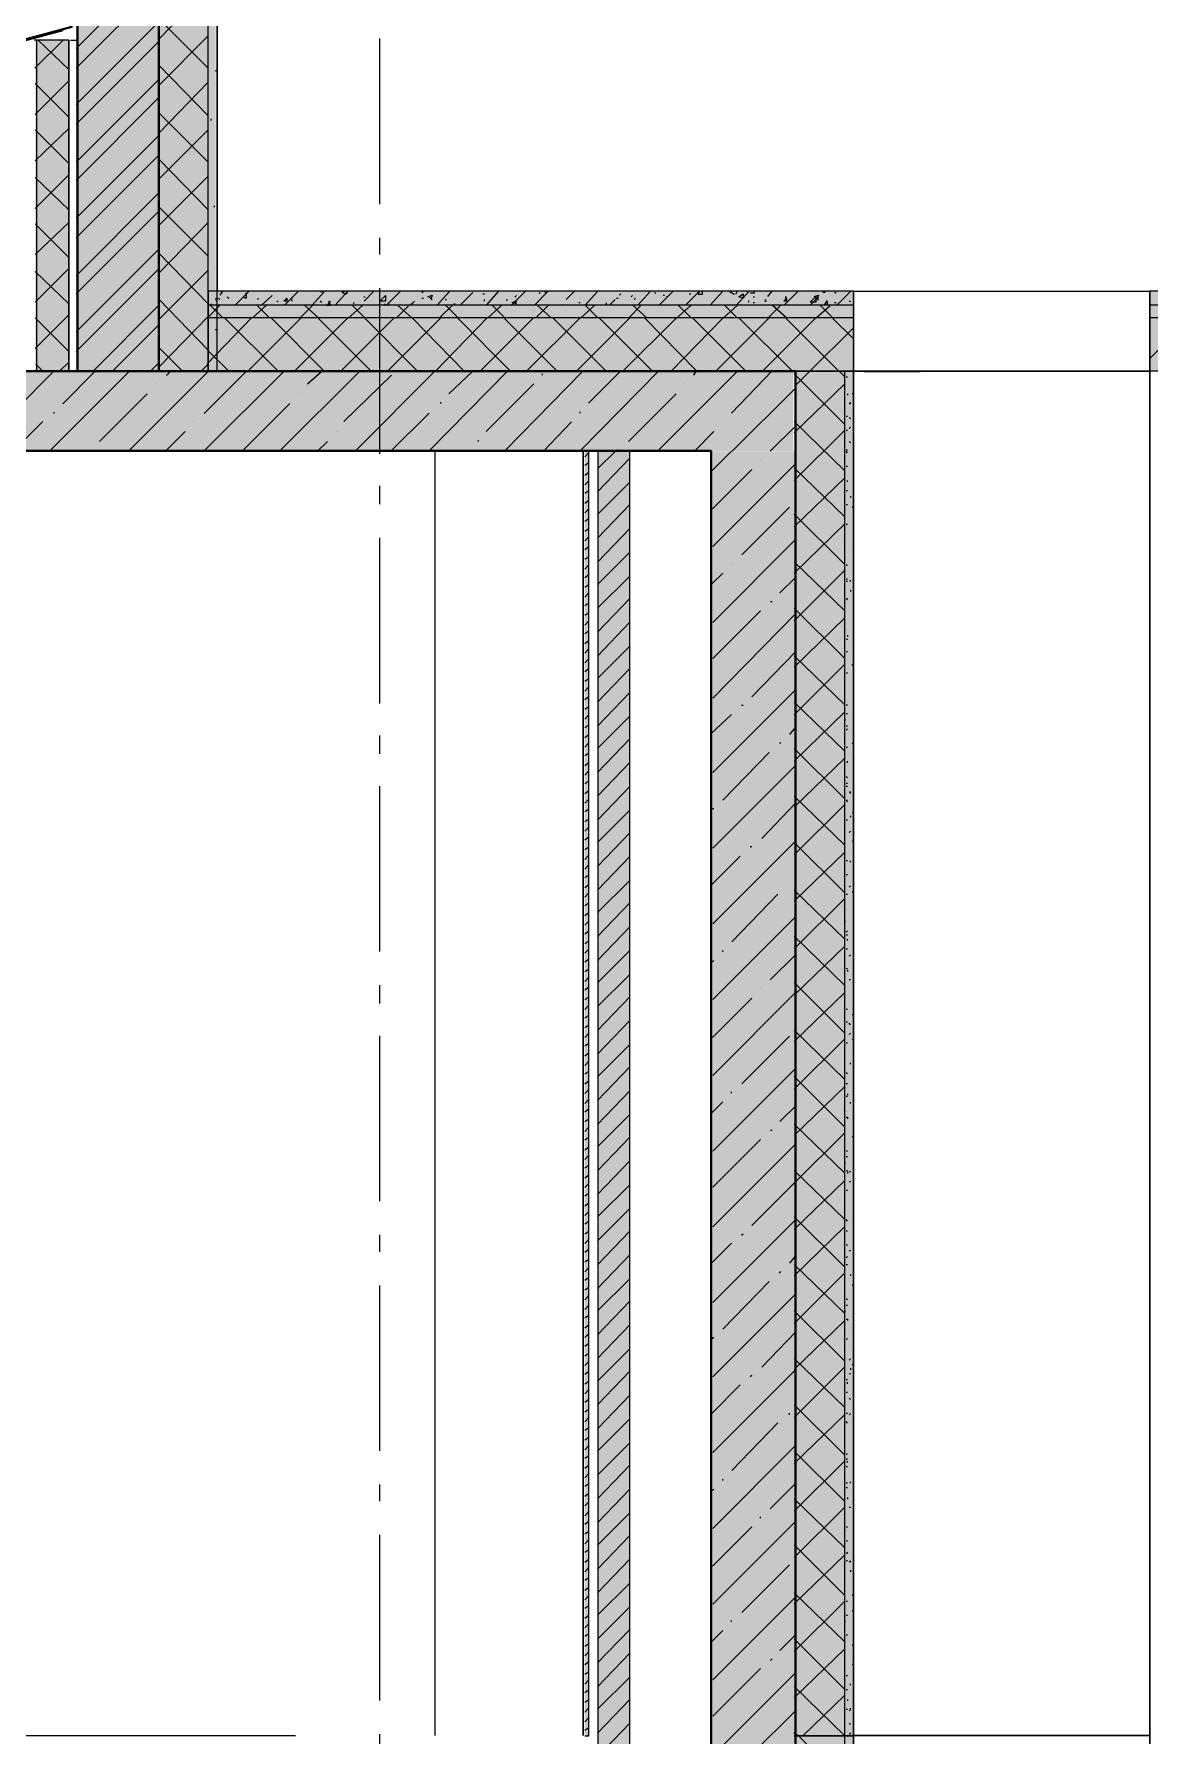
# Model space of a CAD drawing. Header units: millimetres. Extents: x -135211 to 49383, y -8033 to 228499.
# Drawn here: x -47643 to -44274, y 57055 to 62192 of the extents above; entities that cross this region are included whole.
import ezdxf

# ---------------------------------------------------------------- set-up
doc = ezdxf.new("R2010")
doc.units = ezdxf.units.MM
doc.layers.add('PDF _Геометрия', color=7, linetype='Continuous', true_color=0x1d1d1d)
doc.layers.add('PDF _Сплошная заливка', color=7, linetype='Continuous', true_color=0xffffff)

msp = doc.modelspace()

# ---------------------------------------------------------------- hatches: boundary and pattern name
at = {"layer": 'PDF _Сплошная заливка', "transparency": 33554559}
h = msp.add_hatch(color=256, dxfattribs=at)
h.paths.add_polyline_path([(-47119.7, 64591.3), (-47119.7, 64739.1), (-47264.7, 64739.1), (-47264.7, 64591.3)])
h.paths.add_polyline_path([(-47119.7, 63058.9), (-47264.7, 63058.9), (-47264.7, 61175.2), (-47119.7, 61175.2)])
h = msp.add_hatch(color=256, dxfattribs=at)
h.paths.add_polyline_path([(-47094.3, 64591.3), (-47094.3, 64738.9), (-47115.8, 64738.9), (-47115.8, 64591.3)])
h.paths.add_polyline_path([(-47094.3, 63058.9), (-47115.8, 63058.9), (-47115.8, 61175.2), (-47094.3, 61175.2)])
h = msp.add_hatch(color=256, dxfattribs=at)
h.paths.add_polyline_path([(-47598, 62199.6), (-47589.6, 62195.4), (-47589.6, 62199.6)])
h.paths.add_polyline_path([(-47648.8, 62186.9), (-47636.1, 62182.7), (-47636.1, 62186.9)])
h.paths.add_polyline_path([(-47682.7, 62178.5), (-47670, 62174.2), (-47670, 62178.5)])
h.paths.add_polyline_path([(-47615, 62195.4), (-47606.5, 62191.2), (-47606.5, 62195.4)])
h.paths.add_polyline_path([(-47699.6, 62174.2), (-47682.7, 62170), (-47682.7, 62174.2)])
h.paths.add_polyline_path([(-47581.1, 62203.9), (-47576.9, 62199.6), (-47576.9, 62203.9)])
h.paths.add_polyline_path([(-47665.8, 62182.7), (-47653.1, 62178.5), (-47653.1, 62182.7)])
h.paths.add_polyline_path([(-47559.9, 62203.9), (-47559.9, 62207.4), (-47563.4, 62207.4)])
h.paths.add_polyline_path([(-47631.9, 62191.2), (-47623.4, 62186.9), (-47623.4, 62191.2)])
h.paths.add_polyline_path([(-47699.6, 62170), (-47712.1, 62170), (-47712.1, 62168.9), (-47699.6, 62165.8)])
h = msp.add_hatch(color=256, dxfattribs=at)
h.paths.add_polyline_path([(-45172.5, 61374.2), (-45172.5, 61416.5), (-47119.3, 61416.5), (-47119.3, 61374.2)])
h.paths.add_polyline_path([(-42730, 61374.2), (-42730, 61416.5), (-44275.1, 61416.5), (-44275.1, 61374.2)])
h = msp.add_hatch(color=256, dxfattribs=at)
h.paths.add_polyline_path([(-45172.5, 61336.1), (-45172.5, 61374.1), (-47119.3, 61374.1), (-47119.3, 61336.1)])
h.paths.add_polyline_path([(-42730, 61336.1), (-42730, 61374.1), (-44275.1, 61374.1), (-44275.1, 61336.1)])
h = msp.add_hatch(color=256, dxfattribs=at)
h.paths.add_polyline_path([(-45172.5, 61175.2), (-45172.5, 61336), (-47119.3, 61336), (-47119.3, 61175.2)])
h.paths.add_polyline_path([(-42730, 61175.2), (-42730, 61336), (-44275.1, 61336), (-44275.1, 61175.2)])
h = msp.add_hatch(color=256, dxfattribs=at)
h.paths.add_polyline_path([(-89594.3, 60933.9), (-89594.3, 61174.9), (-103546, 61174.9), (-103546, 60933.9)])
h.paths.add_polyline_path([(146.8, 60933.9), (146.8, 61174.9), (-22999.7, 61174.9), (-22999.7, 60933.9)])
h.paths.add_polyline_path([(-23351, 60933.9), (-23351, 61174.9), (-26352.2, 61174.9), (-26352.2, 60933.9)])
h.paths.add_polyline_path([(-26398.8, 60933.9), (-26398.8, 61174.9), (-44097.3, 61174.9), (-44097.3, 60933.9)])
h.paths.add_polyline_path([(-45350.3, 60933.9), (-45350.3, 61174.9), (-51128.4, 61174.9), (-51128.4, 60933.9)])
h.paths.add_polyline_path([(-77398.8, 60933.9), (-77398.8, 61174.9), (-79396.8, 61174.9), (-79396.8, 60933.9)])
h.paths.add_polyline_path([(-82897.6, 60933.9), (-82897.6, 61174.9), (-86097.8, 61174.9), (-86097.8, 60933.9)])

# ---------------------------------------------------------------- linework, layer by layer
at = {"layer": 'PDF _Геометрия', "color": 7, "lineweight": 9}
for points in [[(-47090.4, 64612), (-47090.4, 61415.9)], [(-47265.2, 61174.7), (-47116.8, 61174.7), (-47116.8, 63058.5), (-47265.2, 63058.5)], [(-47115.8, 61174.6), (-47090.4, 61174.6), (-47090.4, 63058.4), (-47115.8, 63058.4)], [(-47715.2, 62165.6), (-47529.1, 62216.4), (-47529.1, 62212.2), (-47715.2, 62161.3)], [(-47564.2, 62203.2), (-47712.4, 62165.1)], [(-47712.1, 62160.8), (-47555.5, 62203.1)], [(-47642.8, 61174.2), (-47634.4, 61174.2), (-47634.4, 62173.3), (-47642.8, 62173.3)], [(-47639.4, 61175.1), (-47537.9, 61175.1), (-47537.9, 62174.1), (-47639.4, 62174.1)], [(-47537.9, 62174.1), (-47537.9, 62174.1)], [(-47537.9, 62174.1), (-47537.9, 61175.1)], [(-47532.6, 61174.2), (-47511.6, 61174.2), (-47511.6, 62173.2), (-47532.6, 62173.2)], [(-46599.1, 61679), (-46599.1, 62178.5)], [(-46599.1, 61526.6), (-46599.1, 61577.4)], [(-47116.8, 61416), (-47116.8, 61373.6), (-47116.8, 61335.6), (-47116.8, 61174.7)], [(-45168.9, 61415.9), (-45168.9, 61174.6), (-45168.9, 61335.5), (-45168.9, 61373.6), (-45168.9, 61415.9), (-47116, 61415.9)], [(-46599.1, 60925.5), (-46599.1, 61425)], [(-44274, 61175), (-44274, 61416.3), (-44274, 61374), (-44274, 61335.9), (-44274, 61175), (-45171.5, 61175)], [(-45171.5, 61416.3), (-44274, 61416.3)], [(-44275.1, 61175.2), (-42729.7, 61175.2), (-42729.7, 61336), (-42729.7, 61374.1), (-42729.7, 61416.5), (-44275.1, 61416.5)], [(-45168.9, 61373.6), (-47116, 61373.6)], [(-42729.7, 61374.1), (-44275.1, 61374.1)], [(-45168.9, 61335.5), (-47116, 61335.5)], [(-42729.7, 61336), (-44275.1, 61336)], [(-47537.9, 61175.1), (-47537.9, 61175.1)], [(-47116, 61174.6), (-45168.9, 61174.6), (-45168.9, 57055.7), (-45194.3, 57055.7), (-45168.9, 57055.7), (-45168.9, 52856.3), (-45168.9, 48652.7), (-45168.9, 45156), (-45194.3, 45156)], [(-45347.5, 45156.4), (-45195.3, 45156.4), (-45195.3, 48653), (-45195.3, 52856.5), (-45347.5, 52856.5), (-45195.3, 52856.5), (-45195.3, 57055.9), (-45347.5, 57055.9), (-45195.3, 57055.9), (-45195.3, 61174.8), (-45347.5, 61174.8)], [(-45344.4, 61174.2), (-45344.4, 57055.2), (-45344.4, 52855.7), (-45344.4, 48652), (-45344.4, 48283.7)], [(-45168.9, 45156), (-45168.9, 48652.7), (-45194.3, 48652.7), (-45168.9, 48652.7), (-45168.9, 52856.3), (-45194.3, 52856.3), (-45168.9, 52856.3), (-45168.9, 57055.7), (-45168.9, 61174.6), (-45194.3, 61174.6)], [(-45172.3, 61175.2), (-45142.6, 61175.2)], [(-45136.6, 61174.1), (-44967.1, 61174.1)], [(-45941, 60932.9), (-45941, 56974.7), (-50242.3, 56974.7)], [(-46853.5, 60934), (-50214.5, 60934)], [(-45984.9, 60933.9), (-46433.9, 60933.9)], [(-46432.4, 60933.7), (-46432.4, 57056.1)], [(-45980.2, 57055.3), (-45967.4, 57055.3), (-45967.4, 60933), (-45980.2, 60933)], [(-45971.6, 57056.3), (-45967.4, 57056.3), (-45967.4, 60933.7), (-45971.6, 60933.7)], [(-45942.1, 56974.9), (-45844.5, 56974.9), (-45844.5, 60933), (-45942.1, 60933)], [(-45848.8, 56975.8), (-45598.9, 56975.8), (-45598.9, 60933.7), (-45848.8, 60933.7)], [(-46599.1, 60773.1), (-46599.1, 60828.1)], [(-46599.1, 60172), (-46599.1, 60671.5)], [(-46599.1, 60019.6), (-46599.1, 60074.6)], [(-46599.1, 59422.7), (-46599.1, 59922.2)], [(-46599.1, 59266.1), (-46599.1, 59321.1)], [(-46599.1, 58669.2), (-46599.1, 59168.7)], [(-46599.1, 58516.8), (-46599.1, 58567.6)], [(-46599.1, 57915.7), (-46599.1, 58415.3)], [(-46599.1, 57763.4), (-46599.1, 57814.2)], [(-46599.1, 57162.3), (-46599.1, 57661.8)], [(-49639.1, 57056.6), (-46853.5, 57056.6)], [(-46599.1, 57009.9), (-46599.1, 57060.7)]]:
    msp.add_lwpolyline(points, dxfattribs=at)
at = {"layer": 'PDF _Геометрия', "color": 7, "lineweight": 40}
for points in [[(-47515.8, 61174.9), (-47265.9, 61174.9), (-47265.9, 63058.7), (-47515.8, 63058.7)], [(-47511.6, 62202.9), (-47511.6, 63058), (-47511.6, 62202.9), (-47511.6, 61174.2)], [(-47265.9, 63058.7), (-47265.9, 61174.9)], [(-45594, 45155.2), (-45344.4, 45155.2), (-45344.4, 48283.7), (-45344.4, 48524.9), (-45344.4, 52533.9), (-45344.4, 52775.3), (-45344.4, 56733.4), (-45344.4, 56974.7), (-45344.4, 60932.9), (-45344.4, 61174.2), (-50644.8, 61174.2)], [(-50649, 60933.7), (-45598.9, 60933.7), (-45598.9, 56975.8), (-50649, 56975.8)]]:
    msp.add_lwpolyline(points, dxfattribs=at)
at = {"layer": 'PDF _Геометрия', "lineweight": 9}
for points in [[(-47515.8, 62148.5), (-47265.9, 62398.3)], [(-47515.8, 62089.3), (-47265.9, 62339)], [(-47265.2, 62178), (-47116.8, 62330.4)], [(-47515.8, 61979.2), (-47265.9, 62228.9)], [(-47116.8, 62089.1), (-47265.2, 62237.3)], [(-47640.1, 62089.5), (-47555.5, 62174.2)], [(-47537.9, 62085.2), (-47630.9, 62174.1)], [(-47629.9, 62186.6), (-47625.7, 62186.6)], [(-47515.8, 61919.9), (-47265.9, 62169.7)], [(-47265.2, 62038.3), (-47116.8, 62186.4)], [(-47116.8, 61945.2), (-47265.2, 62097.5)], [(-47639.4, 61949.7), (-47537.9, 62051.3)], [(-47537.9, 61941.3), (-47639.4, 62042.9)], [(-47515.8, 61805.6), (-47265.9, 62055.4)], [(-47265.2, 61894.4), (-47116.8, 62046.7)], [(-47515.8, 61750.6), (-47265.9, 62000.4)], [(-47116.8, 61805.5), (-47265.2, 61953.6)], [(-47639.4, 61810), (-47537.9, 61907.4)], [(-47537.9, 61801.6), (-47639.4, 61903.2)], [(-47265.2, 61754.7), (-47116.8, 61902.8)], [(-47515.8, 61636.3), (-47265.9, 61886.1)], [(-47515.8, 61577), (-47265.9, 61826.8)], [(-47116.8, 61661.6), (-47265.2, 61813.9)], [(-47639.4, 61666.1), (-47537.9, 61767.7)], [(-47537.9, 61661.9), (-47639.4, 61759.3)], [(-47265.2, 61615), (-47116.8, 61763.1)], [(-47515.8, 61462.7), (-47265.9, 61712.5)], [(-47515.8, 61407.7), (-47265.9, 61657.4)], [(-47116.8, 61521.8), (-47265.2, 61670)], [(-47639.4, 61526.4), (-47537.9, 61623.8)], [(-47537.9, 61518), (-47639.4, 61619.6)], [(-47265.2, 61471), (-47116.8, 61623.4)], [(-47515.8, 61293.4), (-47265.9, 61543.2)], [(-47116.8, 61377.9), (-47265.2, 61530.3)], [(-47639.4, 61382.5), (-47537.9, 61484.1)], [(-47537.9, 61378.3), (-47639.4, 61475.6)], [(-47515.8, 61234.2), (-47265.9, 61483.9)], [(-47265.2, 61331.3), (-47116.8, 61479.5)], [(-47116.8, 61238.2), (-47265.2, 61390.6)], [(-47094.7, 61393.9), (-47090.4, 61393.9)], [(-47094.7, 61390.4), (-47090.4, 61390.4)], [(-47085.9, 61395.3), (-47081.7, 61391.1)], [(-47081.3, 61403.8), (-47072.9, 61416.5)], [(-47059.6, 61398.7), (-47055.3, 61394.5)], [(-47036.2, 61373.6), (-46993.9, 61416)], [(-47002.7, 61406.9), (-47002.7, 61411.1)], [(-46976.4, 61411.7), (-46976.4, 61411.7)], [(-46967.6, 61395.4), (-46967.6, 61391.2)], [(-46957.6, 61373.2), (-46923.7, 61402.9)], [(-46887.2, 61374.2), (-46844.8, 61416.5)], [(-46866.6, 61394.8), (-46862.3, 61394.8)], [(-46866.6, 61389.8), (-46862.3, 61385.5)], [(-46804, 61373), (-46765.8, 61415.3)], [(-46800.9, 61403.6), (-46800.9, 61403.6)], [(-46733.8, 61374), (-46695.6, 61416.3)], [(-46704.4, 61408), (-46712.9, 61412.2), (-46704.4, 61416.4)], [(-46699.9, 61407.2), (-46695.6, 61415.7)], [(-46647.2, 61399.1), (-46643, 61399.1)], [(-46646.4, 61386.2), (-46616.6, 61415.9)], [(-46580.2, 61373.1), (-46537.7, 61415.5)], [(-46555.2, 61412), (-46555.2, 61412)], [(-46485, 61399.6), (-46485, 61399.6)], [(-46471.7, 61412.2), (-46467.5, 61416.5)], [(-46471.7, 61395.3), (-46467.5, 61395.3)], [(-46453.9, 61399.4), (-46441.2, 61403.6), (-46445.4, 61390.9)], [(-46449.7, 61398.7), (-46441.2, 61390.2)], [(-46426.9, 61372.9), (-46388.5, 61415.3)], [(-46401.6, 61390.6), (-46397.3, 61390.6)], [(-46362.2, 61411.6), (-46362.2, 61411.6)], [(-46356.2, 61374), (-46318.3, 61412)], [(-46287.5, 61407.6), (-46283.2, 61407.6)], [(-46283.2, 61386.4), (-46283.2, 61390.6)], [(-46277.2, 61373.5), (-46239.4, 61415.8)], [(-46239.4, 61411.6), (-46239.4, 61411.6)], [(-46217.3, 61390.3), (-46213, 61390.3)], [(-46202.6, 61373), (-46160.4, 61415.4)], [(-46191, 61398.5), (-46186.7, 61402.8)], [(-46132.4, 61374), (-46090.2, 61416.3)], [(-46116.5, 61412.3), (-46116.5, 61408)], [(-46099, 61411.4), (-46099, 61415.7)], [(-46036.4, 61390.5), (-46011.2, 61415.9)], [(-45941, 61335.7), (-45979.1, 61373.9), (-45941, 61416.2)], [(-45905.5, 61374.3), (-45888.4, 61391.2)], [(-45883.9, 61394.7), (-45879.6, 61394.7)], [(-45875.1, 61403.8), (-45870.9, 61408)], [(-45844.5, 61415.6), (-45844.5, 61415.6)], [(-45840, 61398.7), (-45835.8, 61402.9)], [(-45831.3, 61390.9), (-45827, 61395)], [(-45821.2, 61372.9), (-45783.1, 61415.2)], [(-45769.9, 61410.9), (-45765.6, 61410.9)], [(-45756.8, 61412.3), (-45756.8, 61412.3)], [(-45755.3, 61374), (-45712.9, 61416.3)], [(-45743.5, 61403.7), (-45739.2, 61403.7)], [(-45734.8, 61398.8), (-45730.5, 61398.8)], [(-45676.4, 61373.5), (-45634, 61415.8), (-45638.2, 61407.3)], [(-45664.6, 61408.2), (-45660.3, 61408.2)], [(-45638.1, 61407.3), (-45625.2, 61407.3), (-45625.2, 61415.8)], [(-45601.9, 61373.8), (-45563.8, 61416.1)], [(-45563.8, 61403.4), (-45563.8, 61403.4)], [(-45541.7, 61412.4), (-45537.4, 61416.6)], [(-45537.3, 61411.7), (-45528.7, 61407.4)], [(-45524.2, 61406.7), (-45519.9, 61415.2)], [(-45523, 61373.3), (-45484.8, 61415.6)], [(-45484.8, 61412.1), (-45484.8, 61416.3)], [(-45480.2, 61411.3), (-45467.2, 61411.3), (-45467.2, 61415.5)], [(-45471.6, 61399.3), (-45467.2, 61399.3)], [(-45436.5, 61390), (-45432.1, 61390)], [(-45427.5, 61399.7), (-45414.6, 61416.6)], [(-45378.2, 61373.8), (-45335.6, 61416.2)], [(-45375, 61399.5), (-45370.7, 61399.5)], [(-45309.3, 61415.3), (-45309.3, 61415.3)], [(-45299.6, 61373.5), (-45274.2, 61398.9)], [(-45287.2, 61399.6), (-45274.2, 61403.8), (-45278.5, 61391.1)], [(-45283, 61407.4), (-45283, 61407.4)], [(-45282.8, 61398.9), (-45274.2, 61390.4), (-45278.5, 61390.4)], [(-45261, 61411.5), (-45256.7, 61415.7), (-45256.7, 61411.5)], [(-45225.9, 61412), (-45221.6, 61412)], [(-45219.8, 61372.9), (-45177.7, 61415.3)], [(-47639.4, 61242.8), (-47537.9, 61344.4)], [(-47464.7, 61174.9), (-47265.9, 61373.8)], [(-47265.2, 61187.4), (-47116.8, 61339.8)], [(-47115.5, 61339.6), (-47081.7, 61373.5)], [(-47072.9, 61336), (-47110.9, 61374.1)], [(-47108, 61373.6), (-47108, 61377.9)], [(-46983.6, 61336), (-46941.3, 61374)], [(-46932.5, 61335.9), (-46970.6, 61374)], [(-46910.4, 61385.9), (-46906.2, 61385.9)], [(-46839.1, 61335.8), (-46800.9, 61373.9)], [(-46827.2, 61374.1), (-46827.2, 61374.1)], [(-46783.4, 61335), (-46825.8, 61373.1)], [(-46778.8, 61386.5), (-46774.6, 61382.3)], [(-46761, 61373.6), (-46748.3, 61373.6), (-46752.5, 61386.3)], [(-46756.7, 61372.9), (-46748.3, 61385.6)], [(-46739.5, 61387), (-46739.5, 61387)], [(-46694.2, 61334.9), (-46651.7, 61373.1)], [(-46643, 61334.9), (-46681.2, 61373)], [(-46678.1, 61381.7), (-46678.1, 61377.4)], [(-46625.4, 61373.6), (-46625.4, 61373.6)], [(-46625.4, 61373.6), (-46625.4, 61373.6)], [(-46585.8, 61377.6), (-46581.5, 61373.3)], [(-46572.8, 61378.3), (-46572.8, 61374)], [(-46549.7, 61334.8), (-46511.4, 61372.9)], [(-46502.6, 61335.5), (-46545.1, 61373.6)], [(-46506.8, 61377.1), (-46502.6, 61377.1)], [(-46506.6, 61373.6), (-46493.8, 61386.2)], [(-46467.5, 61382.6), (-46467.5, 61382.6)], [(-46418.1, 61336.2), (-46379.7, 61374.3)], [(-46362.2, 61335.4), (-46400.6, 61373.5)], [(-46375.2, 61377.8), (-46371, 61377.8)], [(-46318.3, 61373.2), (-46318.3, 61373.2)], [(-46272.7, 61335.3), (-46230.6, 61373.4)], [(-46221.8, 61335.3), (-46259.7, 61373.4)], [(-46199.5, 61382.4), (-46186.7, 61386.6), (-46191, 61378.1)], [(-46195.3, 61381.6), (-46186.7, 61377.4)], [(-46128.1, 61335.2), (-46090.2, 61373.3)], [(-46081.4, 61335.9), (-46123.7, 61374)], [(-46046.3, 61377.3), (-46046.3, 61377.3)], [(-45998, 61381.9), (-45993.7, 61381.9)], [(-45992.1, 61335.8), (-45949.8, 61373.9)], [(-45914.7, 61377.2), (-45914.7, 61381.4)], [(-45847.5, 61335.7), (-45809.4, 61373.8)], [(-45835.8, 61381.7), (-45835.8, 61381.7)], [(-45791.9, 61334.9), (-45834.3, 61373)], [(-45702.7, 61334.8), (-45660.3, 61372.9)], [(-45660.3, 61336.2), (-45698.4, 61374.3)], [(-45562.4, 61334.7), (-45519.9, 61372.8)], [(-45519.9, 61336.1), (-45558.1, 61374.2)], [(-45484.8, 61382.5), (-45484.8, 61386.7)], [(-45471.6, 61382.4), (-45467.2, 61382.4)], [(-45436.5, 61385.7), (-45432.1, 61385.7)], [(-45426.5, 61336.1), (-45388.3, 61374.2)], [(-45370.7, 61335.2), (-45413.3, 61373.3)], [(-45281.2, 61335.2), (-45239.1, 61373.3)], [(-45230.3, 61335.1), (-45268.7, 61373.2)], [(-45225.9, 61382.3), (-45221.6, 61382.3)], [(-45182, 61385.6), (-45177.7, 61385.6)], [(-47537.9, 61234.3), (-47639.4, 61335.9)], [(-47405.6, 61174.9), (-47265.9, 61314.6)], [(-47120.6, 61196.5), (-46985.2, 61336.2)], [(-46906.2, 61174.2), (-47067.1, 61335)], [(-46997.1, 61174.5), (-46836, 61335.3)], [(-46765.8, 61174), (-46926.5, 61334.9)], [(-46856.4, 61174.4), (-46695.6, 61335.2)], [(-46625.4, 61174.7), (-46786.4, 61335.5)], [(-46716.3, 61174.9), (-46555.2, 61335.8)], [(-46485, 61174.5), (-46645.7, 61335.4)], [(-46575.6, 61174.8), (-46414.8, 61335.7)], [(-46344.6, 61174.4), (-46501.3, 61335.3)], [(-46431.3, 61174.7), (-46274.5, 61335.6)], [(-46204.3, 61175), (-46364.9, 61335.9)], [(-46294.9, 61175.3), (-46134.1, 61336.2)], [(-46063.9, 61174.9), (-46224.8, 61335.8)], [(-46154.7, 61175.2), (-45993.7, 61336.1)], [(-45914.7, 61174), (-46075.4, 61334.9)], [(-46005.3, 61174.3), (-45844.5, 61335.2)], [(-45774.3, 61173.9), (-45935.3, 61334.8)], [(-45865.2, 61174.2), (-45704.1, 61335.1)], [(-45651.3, 61162.6), (-45642.7, 61175.3), (-45799.6, 61336.1)], [(-45720.2, 61174.1), (-45563.8, 61334.9)], [(-45493.6, 61174.4), (-45654.5, 61335.3)], [(-45584.4, 61174.7), (-45423.4, 61335.5)], [(-45353.2, 61174.3), (-45513.8, 61335.1)], [(-45443.7, 61174.6), (-45283, 61335.5)], [(-45212.8, 61174.9), (-45373.7, 61335.8)], [(-45300.2, 61174.6), (-45168.9, 61305.8)], [(-45168.9, 61272), (-45232.7, 61335.5)], [(-44274.1, 61213.1), (-44151.1, 61335.9)], [(-47195.7, 61175.2), (-47267.5, 61247.2)], [(-47055.3, 61175.1), (-47118.8, 61238.5)], [(-47616.9, 61174.8), (-47637.9, 61196)], [(-47567.3, 61175.1), (-47537.9, 61200.5)], [(-47291.2, 61174.9), (-47265.9, 61200.3)], [(-47137.9, 61174.7), (-47116.8, 61195.9)], [(-47822.9, 60934.1), (-47581.8, 61175.3)], [(-47594.9, 60934.1), (-47353.7, 61175.4)], [(-47556.3, 61076.5), (-47459, 61173.9)], [(-47358.1, 60932.7), (-47116.8, 61174)], [(-47274.7, 61136.8), (-47274.7, 61136.8)], [(-47243.5, 61161.2), (-47230.8, 61173.9)], [(-47130.1, 60932.7), (-46888.6, 61174.1)], [(-47129.6, 61047), (-47002.7, 61174)], [(-46901.6, 60932.9), (-46660.5, 61174.1)], [(-46817, 61136), (-46774.6, 61174.1)], [(-46708.1, 61022.6), (-46564, 61162.3)], [(-46673.5, 60932.9), (-46432.4, 61174.2)], [(-46450, 60933.8), (-46213, 61175.1)], [(-46390.3, 61106.5), (-46318.3, 61174.3)], [(-46277.8, 60992.6), (-46134.1, 61136.5)], [(-46222, 60933.9), (-45984.9, 61175.2)], [(-46107.8, 61162.5), (-46107.8, 61166.7)], [(-45993.9, 60933.9), (-45756.8, 61175.3)], [(-45968.4, 61077.9), (-45870.9, 61175.2)], [(-45761.4, 60932.5), (-45519.9, 61173.8)], [(-45677.8, 61136.7), (-45677.8, 61136.7)], [(-45537.4, 61048.3), (-45414.6, 61175.3)], [(-45195.3, 61013.9), (-45347.5, 61166.3)], [(-45347.5, 60988.5), (-45195.3, 61136.6)], [(-45346.9, 61128.1), (-45300.5, 61174.7)], [(-45195.3, 61157.8), (-45212, 61174.8)], [(-47444.9, 60962.7), (-47301, 61106.6)], [(-46844.8, 61106.8), (-46844.8, 61106.8)], [(-46414.8, 61076.8), (-46414.8, 61081)], [(-45848, 60962.5), (-45704.1, 61106.5)], [(-45534.7, 60932.9), (-45344.4, 61123.4)], [(-47581.8, 61046.9), (-47581.8, 61051.1)], [(-47015.2, 60932.6), (-46871.1, 61076.6)], [(-46564.4, 60933.8), (-46449.9, 61048.1)], [(-45993.7, 61048.2), (-45993.7, 61052.4)], [(-47705.6, 60933.5), (-47616.9, 61022.4)], [(-47246.1, 60933.1), (-47187, 60992.4)], [(-47160.6, 61022.6), (-47160.6, 61022.6)], [(-46730.7, 60992.6), (-46730.7, 60992.6)], [(-46104.5, 60933.3), (-46020, 61022.2)], [(-45649.2, 60932.9), (-45590.1, 60992.2)], [(-45563.8, 61022.4), (-45563.8, 61022.4)], [(-45420.4, 60932.9), (-45344.4, 61009.1)], [(-45195.3, 60874.2), (-45347.5, 61022.4)], [(-45347.5, 60844.6), (-45195.3, 60997)], [(-47467.7, 60932.6), (-47467.7, 60936.9)], [(-46786.7, 60932.7), (-46757, 60962.3)], [(-46335.9, 60933.8), (-46335.9, 60933.8)], [(-46300.8, 60962.5), (-46300.8, 60966.7)], [(-45939.3, 60881.7), (-45888.4, 60932.5)], [(-45879.6, 60934), (-45879.6, 60938.2)], [(-45596.6, 60874.1), (-45537.4, 60933.4)], [(-45942.1, 60810.2), (-45844.5, 60911.9)], [(-45594.4, 60759.4), (-45476, 60877.9)], [(-45594, 60645.1), (-45344.4, 60894.8)], [(-45449.7, 60908.2), (-45449.7, 60908.2)], [(-45195.3, 60734.5), (-45347.5, 60882.7)], [(-45942.1, 60742.5), (-45844.5, 60839.9)], [(-45347.5, 60704.9), (-45195.3, 60853.1)], [(-45942.1, 60670.6), (-45844.5, 60772.2)], [(-45505.9, 60619.8), (-45362, 60763.7)], [(-45195.3, 60590.6), (-45347.5, 60743)], [(-45942.1, 60598.6), (-45844.5, 60700.2)], [(-45347.5, 60565.2), (-45195.3, 60713.4)], [(-45942.1, 60530.8), (-45844.5, 60628.2)], [(-45594, 60416.4), (-45344.4, 60666.2)], [(-45537.4, 60595.4), (-45537.4, 60595.4)], [(-45195.3, 60450.9), (-45347.5, 60599.1)], [(-45347.5, 60421.3), (-45195.3, 60573.6)], [(-45942.1, 60458.9), (-45844.5, 60556.2)], [(-45597.6, 60531.4), (-45563.8, 60565.2)], [(-45390.8, 60505.3), (-45344.4, 60551.9)], [(-45942.1, 60386.9), (-45844.5, 60488.5)], [(-45418.9, 60479.6), (-45414.6, 60479.6)], [(-45942.1, 60314.9), (-45844.5, 60416.6)], [(-45594, 60187.8), (-45344.4, 60441.8)], [(-45593.4, 60307.1), (-45449.7, 60451)], [(-45195.3, 60307), (-45347.5, 60459.4)], [(-45347.5, 60281.6), (-45195.3, 60429.7)], [(-45942.1, 60247.2), (-45844.5, 60344.6)], [(-45475.4, 60192.1), (-45344.4, 60327.6)], [(-45195.3, 60167.3), (-45347.5, 60315.4)], [(-45942.1, 60175.3), (-45844.5, 60276.8)], [(-45347.5, 60137.6), (-45195.3, 60290.1)], [(-45594, 59963.5), (-45344.4, 60213.2)], [(-45942.1, 60103.3), (-45844.5, 60204.9)], [(-45506.6, 60166.9), (-45502.3, 60166.9)], [(-45195.3, 60027.6), (-45347.5, 60175.7)], [(-45942.1, 60035.5), (-45844.5, 60132.9)], [(-45600.9, 60079), (-45537.4, 60138.3)], [(-45347.5, 59997.9), (-45195.3, 60146.1)], [(-45942.1, 59963.6), (-45844.5, 60065.2)], [(-45392.6, 60052.7), (-45388.3, 60052.7)], [(-45361.1, 60077.8), (-45344.4, 60099)], [(-45562.9, 59879.4), (-45423.4, 60023.3)], [(-45195.3, 59883.6), (-45347.5, 60036.1)], [(-45347.5, 59858.3), (-45195.3, 60006.4)], [(-45942.1, 59891.6), (-45844.5, 59993.2)], [(-45594, 59734.9), (-45344.4, 59984.7)], [(-45942.1, 59819.7), (-45844.5, 59921.3)], [(-45942.1, 59751.9), (-45844.5, 59849.3)], [(-45594.4, 59854.2), (-45590.1, 59854.2)], [(-45445.7, 59764.5), (-45344.4, 59870.3)], [(-45195.3, 59743.9), (-45347.5, 59892.1)], [(-45347.5, 59714.3), (-45195.3, 59866.7)], [(-45942.1, 59680), (-45844.5, 59781.6)], [(-45594, 59506.3), (-45344.4, 59756.1)], [(-45195.3, 59600.1), (-45347.5, 59752.4)], [(-45942.1, 59608), (-45844.5, 59709.6)], [(-45599.9, 59621.7), (-45511.1, 59710.6)], [(-45480.3, 59740), (-45476, 59740)], [(-45347.5, 59574.6), (-45195.3, 59722.8)], [(-45942.1, 59540.3), (-45844.5, 59637.6)], [(-45536.6, 59452.4), (-45397.1, 59596.3)], [(-45362, 59624.9), (-45362, 59624.9)], [(-45195.3, 59460.3), (-45347.5, 59608.5)], [(-45942.1, 59468.3), (-45844.5, 59569.9)], [(-45347.5, 59430.7), (-45195.3, 59583.1)], [(-45942.1, 59396.3), (-45844.5, 59497.9)], [(-45594, 59277.7), (-45344.4, 59527.5)], [(-45195.3, 59320.6), (-45347.5, 59468.8)], [(-45347.5, 59291), (-45195.3, 59439.1)], [(-45942.1, 59328.6), (-45844.5, 59425.9)], [(-45594.4, 59392), (-45590.1, 59396.2)], [(-45563.8, 59422.3), (-45563.8, 59426.5)], [(-45420.4, 59337), (-45344.4, 59413.1)], [(-45942.1, 59256.6), (-45844.5, 59354)], [(-45942.1, 59184.6), (-45844.5, 59286.3)], [(-45594.4, 59163.5), (-45476, 59282)], [(-45594, 59049.1), (-45344.4, 59298.9)], [(-45449.7, 59312.3), (-45449.7, 59312.3)], [(-45195.3, 59176.7), (-45347.5, 59329.1)], [(-45347.5, 59151.3), (-45195.3, 59299.5)], [(-45942.1, 59112.7), (-45844.5, 59214.3)], [(-45195.3, 59037), (-45347.5, 59185.1)], [(-45942.1, 59045), (-45844.5, 59142.4)], [(-45505.9, 59023.8), (-45362, 59167.7)], [(-45347.5, 59007.4), (-45195.3, 59159.8)], [(-45942.1, 58973), (-45844.5, 59074.6)], [(-45594, 58820.5), (-45344.4, 59070.3)], [(-45195.3, 58893.1), (-45347.5, 59045.5)], [(-45942.1, 58901), (-45844.5, 59002.6)], [(-45537.4, 58995.4), (-45537.4, 58999.6)], [(-45347.5, 58867.7), (-45195.3, 59015.8)], [(-45942.1, 58833.3), (-45844.5, 58930.6)], [(-45597.6, 58935.4), (-45563.8, 58969.3)], [(-45390.8, 58909.4), (-45344.4, 58955.9)], [(-45418.9, 58883.6), (-45414.6, 58883.6)], [(-45195.3, 58753.4), (-45347.5, 58901.6)], [(-45347.5, 58723.8), (-45195.3, 58876.1)], [(-45942.1, 58761.3), (-45844.5, 58863)], [(-45594, 58591.9), (-45344.4, 58841.6)], [(-45593.4, 58711.2), (-45449.7, 58855.1)], [(-45942.1, 58689.4), (-45844.5, 58791)], [(-45942.1, 58621.6), (-45844.5, 58719)], [(-45475.4, 58596.1), (-45344.4, 58727.4)], [(-45195.3, 58613.7), (-45347.5, 58761.8)], [(-45347.5, 58584.1), (-45195.3, 58732.2)], [(-45942.1, 58549.7), (-45844.5, 58647)], [(-45195.3, 58469.8), (-45347.5, 58622.1)], [(-45942.1, 58477.7), (-45844.5, 58579.3)], [(-45594, 58363.3), (-45344.4, 58613)], [(-45506.6, 58566.8), (-45502.3, 58571)], [(-45347.5, 58444.3), (-45195.3, 58592.5)], [(-45600.9, 58478.9), (-45537.4, 58542.5)], [(-45942.1, 58405.7), (-45844.5, 58507.3)], [(-45361.1, 58481.8), (-45344.4, 58503)], [(-45195.3, 58330.1), (-45347.5, 58478.2)], [(-45942.1, 58338), (-45844.5, 58435.4)], [(-45562.9, 58283.4), (-45423.4, 58427.4)], [(-45392.6, 58452.5), (-45388.3, 58456.7)], [(-45347.5, 58300.4), (-45195.3, 58452.8)], [(-45942.1, 58266), (-45844.5, 58367.6)], [(-45594, 58138.9), (-45344.4, 58388.7)], [(-45195.3, 58186.1), (-45347.5, 58338.6)], [(-45347.5, 58160.8), (-45195.3, 58308.9)], [(-45942.1, 58194.1), (-45844.5, 58295.7)], [(-45594.4, 58254.1), (-45590.1, 58258.4)], [(-45445.7, 58168.6), (-45344.4, 58274.4)], [(-45942.1, 58126.3), (-45844.5, 58223.7)], [(-45942.1, 58054.4), (-45844.5, 58156)], [(-45594, 57910.3), (-45344.4, 58160.1)], [(-45195.3, 58046.4), (-45347.5, 58194.6)], [(-45347.5, 58016.8), (-45195.3, 58169.2)], [(-45599.9, 58025.8), (-45511.1, 58114.7)], [(-45480.3, 58139.9), (-45476, 58144.1)], [(-45942.1, 57982.4), (-45844.5, 58084)], [(-45195.3, 57902.5), (-45347.5, 58054.9)], [(-45942.1, 57914.7), (-45844.5, 58012)], [(-45536.6, 57856.5), (-45397.1, 58000.5)], [(-45362, 58024.7), (-45362, 58029)], [(-45347.5, 57877.1), (-45195.3, 58025.3)], [(-45942.1, 57842.7), (-45844.5, 57940.1)], [(-45594, 57681.7), (-45344.4, 57931.5)], [(-45195.3, 57762.8), (-45347.5, 57915.2)], [(-45942.1, 57770.8), (-45844.5, 57872.3)], [(-45347.5, 57733.2), (-45195.3, 57885.6)], [(-45942.1, 57698.8), (-45844.5, 57800.3)], [(-45594.4, 57796), (-45590.1, 57800.3)], [(-45563.8, 57826.3), (-45563.8, 57830.6)], [(-45420.4, 57741), (-45344.4, 57817.2)], [(-45195.3, 57623.1), (-45347.5, 57771.3)], [(-45347.5, 57593.5), (-45195.3, 57745.9)], [(-45942.1, 57631), (-45844.5, 57728.4)], [(-45594, 57453.1), (-45344.4, 57702.9)], [(-45449.7, 57712.1), (-45449.7, 57716.4)], [(-45942.1, 57559), (-45844.5, 57660.7)], [(-45594.4, 57567.5), (-45476, 57686)], [(-45942.1, 57487.1), (-45844.5, 57588.7)], [(-45195.3, 57479.2), (-45347.5, 57631.6)], [(-45347.5, 57453.8), (-45195.3, 57602)], [(-45505.9, 57427.9), (-45362, 57571.8)], [(-45942.1, 57419.4), (-45844.5, 57516.8)], [(-45195.3, 57339.5), (-45347.5, 57487.6)], [(-45942.1, 57347.4), (-45844.5, 57444.8)], [(-45594, 57224.5), (-45344.4, 57474.3)], [(-45347.5, 57309.8), (-45195.3, 57462.3)], [(-45537.4, 57399.5), (-45537.4, 57403.8)], [(-45942.1, 57275.4), (-45844.5, 57377)], [(-45597.6, 57339.5), (-45563.8, 57373.4)], [(-45390.8, 57313.4), (-45344.4, 57360)], [(-45195.3, 57195.6), (-45347.5, 57348)], [(-45942.1, 57203.5), (-45844.5, 57305)], [(-45418.9, 57283.4), (-45414.6, 57287.6)], [(-45347.5, 57170.2), (-45195.3, 57318.3)], [(-45942.1, 57135.7), (-45844.5, 57233.1)], [(-45594, 56995.9), (-45344.4, 57245.7)], [(-45593.4, 57115.3), (-45449.7, 57259.2)], [(-45195.3, 57055.9), (-45347.5, 57204)], [(-45322.1, 57055.9), (-45195.3, 57178.6)], [(-45942.1, 57063.8), (-45844.5, 57165.4)], [(-45475.4, 57000.1), (-45344.4, 57131.4)], [(-45942.1, 56991.8), (-45844.5, 57093.4)], [(-45335.6, 57056), (-45348.6, 57064.5)], [(-45195.3, 56916.2), (-45335.1, 57055.9)]]:
    msp.add_lwpolyline(points, dxfattribs=at)
at = {"layer": 'PDF _Геометрия', "color": 252, "lineweight": 9, "true_color": 0x888888}
for points in [[(-47116.8, 62152.6), (-47116.8, 62152.6)], [(-47090.4, 62084), (-47094.7, 62079.8)], [(-47099.2, 62042.4), (-47099.2, 62042.4)], [(-47108, 61931.7), (-47108, 61935.9)], [(-47099.2, 61890), (-47099.2, 61890)], [(-47099.2, 61686.8), (-47099.2, 61686.8)], [(-47099.2, 61674.1), (-47099.2, 61669.9)], [(-47099.2, 61483.7), (-47099.2, 61483.7)], [(-47099.2, 61331.2), (-47099.2, 61331.2)], [(-47090.4, 61296.6), (-47094.7, 61300.8)], [(-47090.4, 61187.3), (-47090.4, 61187.3)]]:
    msp.add_lwpolyline(points, dxfattribs=at)
at = {"layer": 'PDF _Геометрия', "lineweight": 9}
for points in [[(-47002.7, 61406.9), (-47002.7, 61394.2), (-47011.2, 61398.4)], [(-46879.9, 61394.9), (-46879.9, 61386.4), (-46888.3, 61386.4)], [(-46774.6, 61411.9), (-46774.6, 61416.1)], [(-46581.5, 61386), (-46598.6, 61386), (-46581.5, 61403)], [(-45502.3, 61408), (-45502.3, 61395.3), (-45515.3, 61399.5)], [(-45370.7, 61394.5), (-45370.7, 61386), (-45379.4, 61386)], [(-45370.7, 61394.5), (-45375, 61394.5)], [(-45283, 61382.7), (-45299.7, 61382.7), (-45283, 61399.7)], [(-45247.9, 61386.7), (-45247.9, 61374.1), (-45256.5, 61374.1)]]:
    msp.add_lwpolyline(points, close=True, dxfattribs=at)
at = {"layer": 'PDF _Геометрия', "color": 252, "lineweight": 9, "true_color": 0x959595}
for points in [[(-45190.8, 61157.8), (-45186.5, 61157.8)], [(-45186.5, 61106.3), (-45186.5, 61102.1)], [(-45182, 61076.6), (-45177.7, 61076.6), (-45177.7, 61080.8)], [(-45168.9, 61106.2), (-45173.2, 61106.2)], [(-44274, 61115.8), (-44274, 61115.8)], [(-45190.8, 61039.3), (-45186.5, 61039.3)], [(-45177.7, 61030.7), (-45182, 61035)], [(-45190.8, 60996.9), (-45186.5, 60996.9)], [(-45177.7, 61005.4), (-45182, 61001.1)], [(-45177.7, 60988.4), (-45177.7, 60988.4)], [(-45190.8, 60937.7), (-45186.5, 60937.7)], [(-45186.5, 60928.4), (-45190.8, 60932.7)], [(-45177.7, 60958), (-45182, 60962.3)], [(-45177.7, 60958), (-45177.7, 60958)], [(-45168.9, 60932.6), (-45168.9, 60928.3)], [(-45186.5, 60886.9), (-45190.8, 60886.9)], [(-45186.5, 60840.3), (-45186.5, 60844.5)], [(-45195.3, 60810.7), (-45195.3, 60814.9)], [(-45190.8, 60814.9), (-45186.5, 60814.9)], [(-45190.8, 60772.5), (-45186.5, 60772.5)], [(-45177.7, 60797.2), (-45177.7, 60792.9)], [(-45168.9, 60776), (-45168.9, 60780.2)], [(-45168.9, 60767.5), (-45173.2, 60763.2)], [(-44274, 60760.2), (-44274, 60760.2)], [(-45195.3, 60692.2), (-45195.3, 60696.4)], [(-45190.8, 60713.3), (-45186.5, 60713.3)], [(-45186.5, 60657.5), (-45186.5, 60657.5)], [(-45177.7, 60632.1), (-45177.7, 60632.1)], [(-45190.8, 60590.5), (-45186.5, 60590.5)], [(-45186.5, 60586.3), (-45186.5, 60586.3)], [(-45190.8, 60548.2), (-45186.5, 60548.2)], [(-45186.5, 60539.7), (-45190.8, 60539.7)], [(-45177.7, 60539.7), (-45177.7, 60543.9)], [(-45190.8, 60488.9), (-45186.5, 60488.9)], [(-45186.5, 60484), (-45190.8, 60488.2)], [(-45177.7, 60513.5), (-45177.7, 60509.3)], [(-45190.8, 60366.2), (-45186.5, 60366.2)], [(-45186.5, 60395.8), (-45186.5, 60395.8)], [(-45186.5, 60378.1), (-45186.5, 60373.9)], [(-45190.8, 60328.1), (-45186.5, 60328.1)], [(-45177.7, 60348.4), (-45177.7, 60348.4)], [(-45168.9, 60323), (-45168.9, 60318.7)], [(-44274, 60311.5), (-44274, 60311.5)], [(-45190.8, 60264.6), (-45186.5, 60264.6)], [(-45168.9, 60285.6), (-45173.2, 60289.9)], [(-45195.3, 60247.7), (-45195.3, 60247.7)], [(-45186.5, 60166.4), (-45190.8, 60166.4)], [(-45168.9, 60204.4), (-45168.9, 60200.2)], [(-45168.9, 60166.4), (-45168.9, 60170.6)], [(-45195.3, 60124.9), (-45195.3, 60120.7)], [(-45190.8, 60141.8), (-45186.5, 60141.8)], [(-45177.7, 60141), (-45177.7, 60141)], [(-45190.8, 60103.7), (-45186.5, 60103.7)], [(-45186.5, 60095.3), (-45190.8, 60091)], [(-45177.7, 60095.2), (-45177.7, 60095.2)], [(-45190.8, 60040.2), (-45186.5, 60040.2)], [(-45177.7, 60022.4), (-45177.7, 60022.4)], [(-45168.9, 60047.8), (-45173.2, 60052)], [(-45168.9, 60039.3), (-45168.9, 60035.1)], [(-45195.3, 59959.8), (-45195.3, 59959.8)], [(-45186.5, 59947.1), (-45190.8, 59951.3)], [(-45186.5, 59992.9), (-45186.5, 59997.1)], [(-45186.5, 59930.1), (-45190.8, 59930.1)], [(-45190.8, 59921.7), (-45186.5, 59921.7)], [(-45177.7, 59899.7), (-45177.7, 59903.9), (-45182, 59903.9)], [(-45190.8, 59879.4), (-45186.5, 59879.4)], [(-45186.5, 59874.4), (-45190.8, 59878.6)], [(-45190.8, 59820.1), (-45186.5, 59820.1)], [(-45177.7, 59832.7), (-45177.7, 59828.5)], [(-45168.9, 59841.1), (-45173.2, 59841.1)], [(-45195.3, 59756.6), (-45195.3, 59760.9)], [(-45177.7, 59786.2), (-45182, 59782)], [(-45168.9, 59756.5), (-45173.2, 59756.5)], [(-45190.8, 59697.3), (-45186.5, 59697.3)], [(-45177.7, 59692.3), (-45177.7, 59696.5)], [(-44274, 59701.9), (-44274, 59701.9)], [(-45195.3, 59676.2), (-45195.3, 59676.2)], [(-45190.8, 59655), (-45186.5, 59655)], [(-45190.8, 59595.7), (-45186.5, 59595.7)], [(-45177.7, 59621.1), (-45182, 59616.9)], [(-45168.9, 59603.3), (-45173.2, 59603.3)], [(-45168.9, 59594.8), (-45168.9, 59590.6)], [(-45186.5, 59548.4), (-45186.5, 59548.4)], [(-45195.3, 59515.4), (-45195.3, 59511.1)], [(-45186.5, 59485.7), (-45190.8, 59481.4)], [(-45190.8, 59473), (-45186.5, 59473)], [(-45186.5, 59456), (-45186.5, 59460.3)], [(-44274, 59447.9), (-44274, 59447.9)], [(-45190.8, 59430.6), (-45186.5, 59430.6)], [(-45177.7, 59412.8), (-45182, 59408.6)], [(-45190.8, 59371.4), (-45186.5, 59371.4)], [(-45186.5, 59367.1), (-45186.5, 59362.9)], [(-45177.7, 59337.4), (-45182, 59337.4)], [(-45195.3, 59312.1), (-45195.3, 59312.1)], [(-45190.8, 59248.6), (-45186.5, 59248.6)], [(-45168.9, 59231.6), (-45173.2, 59231.6)], [(-45190.8, 59210.5), (-45186.5, 59210.5)], [(-45186.5, 59202), (-45186.5, 59202)], [(-45177.7, 59202), (-45182, 59206.2)], [(-45190.8, 59147), (-45186.5, 59147)], [(-45177.7, 59176.6), (-45182, 59172.3)], [(-45168.9, 59154.6), (-45173.2, 59158.8)], [(-45168.9, 59146.1), (-45168.9, 59146.1)], [(-45177.7, 59082.6), (-45177.7, 59086.9)], [(-45168.9, 59112.2), (-45168.9, 59112.2)], [(-45195.3, 59066.6), (-45195.3, 59066.6)], [(-45186.5, 59053.9), (-45190.8, 59058.1)], [(-45168.9, 59028.4), (-45168.9, 59028.4)], [(-45190.8, 59024.3), (-45186.5, 59024.3)], [(-45190.8, 58986.1), (-45186.5, 58986.1)], [(-45186.5, 59011.5), (-45186.5, 59011.5)], [(-45186.5, 58993.8), (-45186.5, 58989.6)], [(-45195.3, 58948.1), (-45195.3, 58948.1)], [(-45190.8, 58922.6), (-45186.5, 58922.6), (-45186.5, 58918.4)], [(-45186.5, 58938.7), (-45186.5, 58938.7)], [(-45177.7, 58964.1), (-45177.7, 58968.4)], [(-45168.9, 58905.6), (-45168.9, 58905.6)], [(-45195.3, 58863.4), (-45195.3, 58867.7)], [(-45186.5, 58820.2), (-45190.8, 58820.2)], [(-45168.9, 58863.3), (-45173.2, 58863.3)], [(-45195.3, 58787.3), (-45195.3, 58783)], [(-45190.8, 58804.1), (-45186.5, 58804.1)], [(-45190.8, 58761.8), (-45186.5, 58761.8)], [(-45186.5, 58757.6), (-45186.5, 58753.3)], [(-45177.7, 58757.5), (-45182, 58757.5)], [(-45177.7, 58727.9), (-45182, 58727.9)], [(-45190.8, 58702.5), (-45186.5, 58702.5)], [(-45168.9, 58663.5), (-45168.9, 58667.7)], [(-45168.9, 58655), (-45168.9, 58650.8)], [(-44274, 58647.9), (-44274, 58647.9)], [(-45186.5, 58609.4), (-45190.8, 58613.7)], [(-45190.8, 58579.7), (-45186.5, 58579.7)], [(-45177.7, 58609.3), (-45177.7, 58609.3)], [(-45190.8, 58537.4), (-45186.5, 58537.4)], [(-45177.7, 58519.6), (-45182, 58519.6)], [(-45186.5, 58502.7), (-45190.8, 58498.5)], [(-45190.8, 58478.2), (-45186.5, 58478.2)], [(-45177.7, 58448.5), (-45177.7, 58444.2)], [(-45168.9, 58418.8), (-45173.2, 58414.5)], [(-45186.5, 58371.5), (-45190.8, 58375.7)], [(-45195.3, 58338.6), (-45195.3, 58334.3)], [(-45190.8, 58355.4), (-45186.5, 58355.4)], [(-45190.8, 58313.1), (-45186.5, 58313.1), (-45186.5, 58308.8)], [(-45177.7, 58266.4), (-45177.7, 58266.4)], [(-45190.8, 58253.8), (-45186.5, 58253.8)], [(-45177.7, 58236), (-45177.7, 58236)], [(-45168.9, 58219), (-45168.9, 58223.2)], [(-44274, 58228.8), (-44274, 58228.8)], [(-45177.7, 58193.6), (-45182, 58189.4)], [(-45177.7, 58164.9), (-45177.7, 58160.6)], [(-45168.9, 58173.2), (-45173.2, 58177.5)], [(-45190.8, 58131), (-45186.5, 58131)], [(-45186.5, 58118.4), (-45186.5, 58122.6)], [(-45177.7, 58147.9), (-45182, 58147.9)], [(-45190.8, 58092.9), (-45186.5, 58092.9)], [(-45177.7, 58070.8), (-45182, 58075.1)], [(-45190.8, 58029.4), (-45186.5, 58029.4)], [(-45186.5, 57999.8), (-45190.8, 58004)], [(-45177.7, 58028.5), (-45182, 58024.3)], [(-45177.7, 58028.5), (-45177.7, 58028.5)], [(-45177.7, 57999.8), (-45177.7, 57999.8)], [(-45195.3, 57970.3), (-45195.3, 57974.5)], [(-45195.3, 57927.9), (-45195.3, 57927.9)], [(-45190.8, 57906.7), (-45186.5, 57906.7)], [(-45186.5, 57893.1), (-45190.8, 57888.9)], [(-45190.8, 57868.6), (-45186.5, 57868.6)], [(-45186.5, 57880.4), (-45186.5, 57884.6)], [(-45186.5, 57817.8), (-45190.8, 57817.8)], [(-45190.8, 57805.1), (-45186.5, 57805.1)], [(-45177.7, 57817.7), (-45177.7, 57822)], [(-45186.5, 57774.6), (-45186.5, 57770.3)], [(-45177.7, 57744.9), (-45182, 57744.9)], [(-44274, 57784.3), (-44274, 57780.1)], [(-45168.9, 57727.9), (-45168.9, 57727.9)], [(-45190.8, 57686.6), (-45186.5, 57686.6)], [(-45190.8, 57644.2), (-45186.5, 57644.2)], [(-45186.5, 57673.9), (-45186.5, 57673.9)], [(-45186.5, 57609.5), (-45190.8, 57605.2)], [(-44274, 57619.2), (-44274, 57619.2)], [(-45190.8, 57584.9), (-45186.5, 57584.9)], [(-45177.7, 57579.7), (-45177.7, 57584), (-45182, 57579.7)], [(-45177.7, 57555.3), (-45177.7, 57551)], [(-45190.8, 57462.2), (-45186.5, 57462.2)], [(-45186.5, 57435.9), (-45186.5, 57435.9)], [(-45168.9, 57483.2), (-45173.2, 57479)], [(-45168.9, 57435.7), (-45173.2, 57431.5)], [(-45195.3, 57403), (-45195.3, 57398.8)], [(-45190.8, 57419.9), (-45186.5, 57419.9)], [(-45190.8, 57360.6), (-45186.5, 57360.6)], [(-45168.9, 57325.7), (-45173.2, 57329.9)], [(-45186.5, 57325.8), (-45186.5, 57325.8)], [(-45168.9, 57279.1), (-45168.9, 57283.4)], [(-45190.8, 57237.8), (-45186.5, 57237.8)], [(-45168.9, 57270.7), (-45173.2, 57270.7)], [(-45168.9, 57237.7), (-45168.9, 57237.7)], [(-44274, 57263.6), (-44274, 57263.6)], [(-45190.8, 57195.5), (-45186.5, 57195.5)], [(-45186.5, 57182.8), (-45186.5, 57182.8)], [(-45177.7, 57208.1), (-45177.7, 57212.3)], [(-45190.8, 57136.2), (-45186.5, 57136.2)], [(-45186.5, 57165), (-45186.5, 57160.7)], [(-45182, 57131), (-45177.7, 57135.3), (-45177.7, 57139.5)], [(-44274, 57174.7), (-44274, 57170.5)], [(-45177.7, 57089.6), (-45182, 57093.9)], [(-45186.5, 57064.3), (-45186.5, 57064.3)], [(-45177.7, 57064.2), (-45182, 57060)]]:
    msp.add_lwpolyline(points, dxfattribs=at)
at = {"layer": 'PDF _Геометрия', "color": 7, "lineweight": 9}
for points in [[(-44274, 61175), (-44274, 57056.2), (-45171.5, 57056.2), (-44274, 57056.2)], [(-44274, 61175), (-45171.5, 61175)], [(-45984.9, 60933.9), (-45984.9, 57056.4)], [(-44274, 57056.2), (-44274, 52856.9), (-45171.5, 52856.9), (-44274, 52856.9)]]:
    msp.add_lwpolyline(points, close=True, dxfattribs=at)
at = {"layer": 'PDF _Геометрия', "color": 252, "lineweight": 9, "true_color": 0x878787}
for points in [[(-45980.2, 60916.1), (-45967.4, 60928.8)], [(-45980.2, 60890.7), (-45967.4, 60899.2)], [(-45980.2, 60861.1), (-45967.4, 60869.5)], [(-45980.2, 60831.5), (-45967.4, 60844.1)], [(-45980.2, 60806), (-45967.4, 60814.5)], [(-45980.2, 60776.4), (-45967.4, 60784.8)], [(-45980.2, 60746.8), (-45967.4, 60759.5)], [(-45980.2, 60721.4), (-45967.4, 60729.8)], [(-45980.2, 60691.7), (-45967.4, 60700.2)], [(-45980.2, 60662.1), (-45967.4, 60674.8)], [(-45980.2, 60636.7), (-45967.4, 60645.2)], [(-45980.2, 60607), (-45967.4, 60615.6)], [(-45980.2, 60577.4), (-45967.4, 60590.1)], [(-45980.2, 60552), (-45967.4, 60560.5)], [(-45980.2, 60522.4), (-45967.4, 60530.9)], [(-45980.2, 60492.8), (-45967.4, 60505.5)], [(-45980.2, 60467.4), (-45967.4, 60475.8)], [(-45980.2, 60437.8), (-45967.4, 60446.2)], [(-45980.2, 60408.1), (-45967.4, 60420.8)], [(-45980.2, 60382.7), (-45967.4, 60391.2)], [(-45980.2, 60353.1), (-45967.4, 60361.5)], [(-45980.2, 60323.4), (-45967.4, 60336.1)], [(-45980.2, 60293.8), (-45967.4, 60306.5)], [(-45980.2, 60268.4), (-45967.4, 60276.9)], [(-45980.2, 60238.8), (-45967.4, 60247.2)], [(-45980.2, 60209.1), (-45967.4, 60221.9)], [(-45980.2, 60183.7), (-45967.4, 60192.2)], [(-45980.2, 60154.1), (-45967.4, 60162.5)], [(-45980.2, 60124.5), (-45967.4, 60137.2)], [(-45980.2, 60099.1), (-45967.4, 60107.5)], [(-45980.2, 60069.4), (-45967.4, 60077.9)], [(-45980.2, 60039.8), (-45967.4, 60052.5)], [(-45980.2, 60014.4), (-45967.4, 60022.9)], [(-45980.2, 59984.8), (-45967.4, 59993.3)], [(-45980.2, 59955.2), (-45967.4, 59967.8)], [(-45980.2, 59929.7), (-45967.4, 59938.2)], [(-45980.2, 59900.1), (-45967.4, 59908.6)], [(-45980.2, 59870.5), (-45967.4, 59883.2)], [(-45980.2, 59845.1), (-45967.4, 59853.5)], [(-45980.2, 59815.5), (-45967.4, 59823.9)], [(-45980.2, 59785.8), (-45967.4, 59798.5)], [(-45980.2, 59760.4), (-45967.4, 59768.9)], [(-45980.2, 59730.8), (-45967.4, 59739.2)], [(-45980.2, 59701.1), (-45967.4, 59713.8)], [(-45980.2, 59671.5), (-45967.4, 59684.2)], [(-45980.2, 59646.1), (-45967.4, 59654.6)], [(-45980.2, 59616.5), (-45967.4, 59624.9)], [(-45980.2, 59586.8), (-45967.4, 59599.6)], [(-45980.2, 59561.4), (-45967.4, 59569.9)], [(-45980.2, 59531.8), (-45967.4, 59540.3)], [(-45980.2, 59502.2), (-45967.4, 59514.9)], [(-45980.2, 59476.8), (-45967.4, 59485.2)], [(-45980.2, 59447.1), (-45967.4, 59455.6)], [(-45980.2, 59417.5), (-45967.4, 59430.2)], [(-45980.2, 59392.1), (-45967.4, 59400.6)], [(-45980.2, 59362.5), (-45967.4, 59371)], [(-45980.2, 59332.9), (-45967.4, 59345.5)], [(-45980.2, 59307.4), (-45967.4, 59315.9)], [(-45980.2, 59277.8), (-45967.4, 59286.3)], [(-45980.2, 59248.2), (-45967.4, 59260.9)], [(-45980.2, 59222.8), (-45967.4, 59231.2)], [(-45980.2, 59193.2), (-45967.4, 59201.6)], [(-45980.2, 59163.5), (-45967.4, 59176.2)], [(-45980.2, 59138.1), (-45967.4, 59146.5)], [(-45980.2, 59108.5), (-45967.4, 59117)], [(-45980.2, 59078.8), (-45967.4, 59091.5)], [(-45980.2, 59053.4), (-45967.4, 59061.9)], [(-45980.2, 59023.8), (-45967.4, 59032.3)], [(-45980.2, 58994.2), (-45967.4, 59006.9)], [(-45980.2, 58964.5), (-45967.4, 58977.3)], [(-45980.2, 58939.2), (-45967.4, 58947.6)], [(-45980.2, 58909.5), (-45967.4, 58918)], [(-45980.2, 58879.9), (-45967.4, 58892.6)], [(-45980.2, 58854.5), (-45967.4, 58862.9)], [(-45980.2, 58824.8), (-45967.4, 58833.3)], [(-45980.2, 58795.2), (-45967.4, 58807.9)], [(-45980.2, 58769.8), (-45967.4, 58778.3)], [(-45980.2, 58740.2), (-45967.4, 58748.7)], [(-45980.2, 58710.6), (-45967.4, 58723.2)], [(-45980.2, 58685.1), (-45967.4, 58693.6)], [(-45980.2, 58655.5), (-45967.4, 58664)], [(-45980.2, 58625.9), (-45967.4, 58638.6)], [(-45980.2, 58600.5), (-45967.4, 58608.9)], [(-45980.2, 58570.9), (-45967.4, 58579.3)], [(-45980.2, 58541.2), (-45967.4, 58553.9)], [(-45980.2, 58515.8), (-45967.4, 58524.3)], [(-45980.2, 58486.2), (-45967.4, 58494.7)], [(-45980.2, 58456.5), (-45967.4, 58469.2)], [(-45980.2, 58431.1), (-45967.4, 58439.6)], [(-45980.2, 58401.5), (-45967.4, 58410)], [(-45980.2, 58371.9), (-45967.4, 58384.6)], [(-45980.2, 58342.2), (-45967.4, 58355)], [(-45980.2, 58316.9), (-45967.4, 58325.3)], [(-45980.2, 58287.2), (-45967.4, 58295.7)], [(-45980.2, 58257.6), (-45967.4, 58270.3)], [(-45980.2, 58232.2), (-45967.4, 58240.6)], [(-45980.2, 58202.5), (-45967.4, 58211)], [(-45980.2, 58172.9), (-45967.4, 58185.6)], [(-45980.2, 58147.5), (-45967.4, 58156)], [(-45980.2, 58117.9), (-45967.4, 58126.3)], [(-45980.2, 58088.3), (-45967.4, 58100.9)], [(-45980.2, 58062.8), (-45967.4, 58071.3)], [(-45980.2, 58033.2), (-45967.4, 58041.7)], [(-45980.2, 58003.6), (-45967.4, 58016.3)], [(-45980.2, 57978.2), (-45967.4, 57986.6)], [(-45980.2, 57948.5), (-45967.4, 57957)], [(-45980.2, 57918.9), (-45967.4, 57931.6)], [(-45980.2, 57893.5), (-45967.4, 57902)], [(-45980.2, 57863.9), (-45967.4, 57872.4)], [(-45980.2, 57834.3), (-45967.4, 57846.9)], [(-45980.2, 57808.8), (-45967.4, 57817.3)], [(-45980.2, 57779.2), (-45967.4, 57787.7)], [(-45980.2, 57749.6), (-45967.4, 57762.3)], [(-45980.2, 57719.9), (-45967.4, 57732.7)], [(-45980.2, 57694.6), (-45967.4, 57703)], [(-45980.2, 57664.9), (-45967.4, 57673.4)], [(-45980.2, 57635.3), (-45967.4, 57648)], [(-45980.2, 57609.9), (-45967.4, 57618.3)], [(-45980.2, 57580.2), (-45967.4, 57588.7)], [(-45980.2, 57550.6), (-45967.4, 57563.3)], [(-45980.2, 57525.2), (-45967.4, 57533.7)], [(-45980.2, 57495.6), (-45967.4, 57504)], [(-45980.2, 57466), (-45967.4, 57478.7)], [(-45980.2, 57440.5), (-45967.4, 57449)], [(-45980.2, 57410.9), (-45967.4, 57419.4)], [(-45980.2, 57381.3), (-45967.4, 57394)], [(-45980.2, 57355.9), (-45967.4, 57364.3)], [(-45980.2, 57326.2), (-45967.4, 57334.7)], [(-45980.2, 57296.6), (-45967.4, 57309.3)], [(-45980.2, 57271.2), (-45967.4, 57279.7)], [(-45980.2, 57241.6), (-45967.4, 57250.1)], [(-45980.2, 57212), (-45967.4, 57224.6)], [(-45980.2, 57186.5), (-45967.4, 57195)], [(-45980.2, 57156.9), (-45967.4, 57165.4)], [(-45980.2, 57127.3), (-45967.4, 57140)], [(-45980.2, 57097.6), (-45967.4, 57110.4)], [(-45980.2, 57072.3), (-45967.4, 57080.7)]]:
    msp.add_lwpolyline(points, dxfattribs=at)
at = {"layer": 'PDF _Сплошная заливка', "lineweight": 5, "transparency": 33554559}
for points in [[(-47515.8, 63058.7), (-47265.9, 63058.7), (-47515.8, 61174.9), (-47265.9, 61174.9)], [(-47639.4, 62174.1), (-47537.9, 62174.1), (-47639.4, 61175.1), (-47537.9, 61175.1)], [(-45347.5, 61174.8), (-45195.3, 61174.8), (-45347.5, 57055.8), (-45195.3, 57055.8)], [(-45194.3, 61174.6), (-45168.9, 61174.6), (-45194.3, 57055.7), (-45168.9, 57055.7)], [(-45980.2, 60933), (-45967.4, 60933), (-45980.2, 57055.3), (-45967.4, 57055.3)], [(-45942.1, 60933), (-45844.5, 60933), (-45942.1, 56974.8), (-45844.5, 56974.8)], [(-45594, 60932.9), (-45344.4, 60932.9), (-45594, 56974.7), (-45344.4, 56974.7)], [(-45347.5, 57055.8), (-45195.3, 57055.8), (-45347.5, 52856.5), (-45195.3, 52856.5)], [(-45194.3, 57055.7), (-45168.9, 57055.7), (-45194.3, 52856.3), (-45168.9, 52856.3)]]:
    msp.add_solid(points, dxfattribs=at)

doc.saveas('drawing.dxf')
